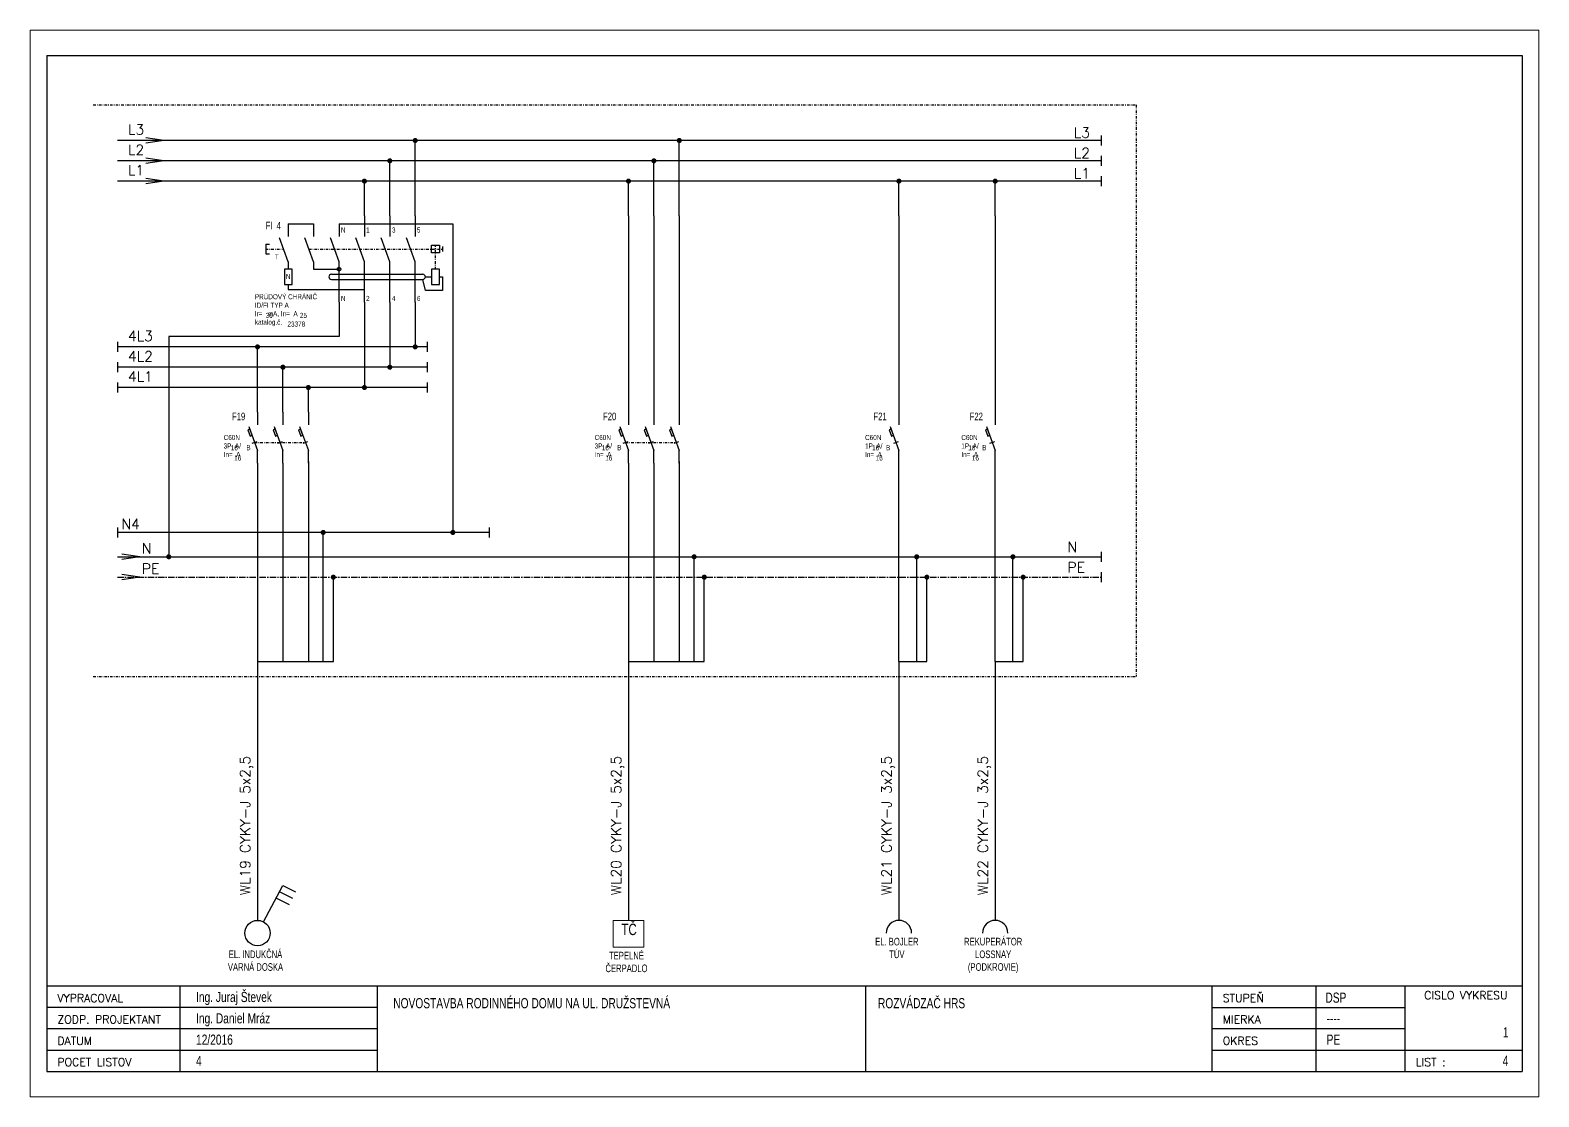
# Model space of a CAD drawing. Header units: millimetres. Extents: x -303 to 1005, y -240 to 237.
# Drawn here: x 708 to 1005, y 27.1 to 237.1 of the extents above; entities that cross this region are included whole.
import ezdxf
from ezdxf.enums import TextEntityAlignment as Align

# ---------------------------------------------------------------- set-up
doc = ezdxf.new("R2010")
doc.units = ezdxf.units.MM
for name, pattern in [('CENTER', [2, 1.25, -0.25, 0.25, -0.25]), ('CONTINU', [0]), ('DASH2', [19.05, 12.7, -6.35]), ('DASHDOT', [1, 0.5, -0.25, 0, -0.25])]:
    doc.linetypes.add(name, pattern=pattern)
doc.layers.add('TC', color=1, linetype='Continuous', lineweight=13)
doc.styles.add('ROMANS', font='romans')
doc.styles.add('TR-ELEC', font='TXT', dxfattribs={"width": 0.75, "height": 2})

# ---------------------------------------------------------------- blocks, each defined once
blk = doc.blocks.new('ListA4')
for p, q in [((577.35, 316.98), (577.35, 116.98)), ((577.35, 316.98), (867.85, 316.98)), ((867.85, 316.98), (867.85, 116.98)), ((867.85, 133.78), (577.35, 133.78)), ((867.85, 133.78), (577.35, 133.78)), ((603.6, 116.98), (603.6, 133.78)), ((603.6, 116.98), (603.6, 133.78)), ((642.46, 116.98), (642.46, 133.78)), ((642.46, 116.98), (642.46, 133.78)), ((738.63, 116.98), (738.63, 133.78)), ((806.77, 116.98), (806.77, 133.78)), ((806.77, 116.98), (806.77, 133.78)), ((827.22, 133.78), (827.22, 116.98)), ((844.75, 133.78), (844.75, 116.98)), ((642.46, 129.58), (577.35, 129.58)), ((642.46, 129.58), (577.35, 129.58)), ((806.77, 129.58), (844.75, 129.58)), ((806.77, 129.58), (844.75, 129.58)), ((642.46, 125.38), (577.35, 125.38)), ((642.46, 125.38), (577.35, 125.38)), ((844.75, 125.38), (806.77, 125.38)), ((844.75, 125.38), (806.77, 125.38)), ((577.35, 121.18), (642.46, 121.18)), ((577.35, 121.18), (642.46, 121.18)), ((806.77, 121.18), (851.25, 121.18)), ((806.77, 121.18), (851.25, 121.18)), ((844.75, 121.18), (867.85, 121.18)), ((844.75, 121.18), (867.85, 121.18)), ((577.35, 116.98), (867.85, 116.98)), ((577.35, 116.98), (867.85, 116.98))]:
    blk.add_line(p, q)
at = {"style": 'ROMANS'}
for s, height, p in [('VYPRACOVAL', 1.575, (579.45, 130.63)), ('STUPEŇ', 1.575, (808.87, 130.63)), ('ZODP. PROJEKTANT', 1.5752, (579.45, 126.43)), ('MIERKA', 1.575, (808.87, 126.43)), ('DATUM', 1.575, (579.45, 122.23)), ('OKRES', 1.575, (808.87, 122.23)), ('POCET LISTOV', 1.5752, (579.45, 118.03)), ('LIST :', 1.575, (846.86, 118.03)), ('LIST :', 1.575, (846.86, 118.03))]:
    blk.add_text(s, height=height, dxfattribs=at).set_placement(p)
blk.add_text('CISLO VYKRESU', height=1.5752, dxfattribs=at).set_placement((864.94, 131.18), align=Align.RIGHT)
at = {"style": 'TR-ELEC', "width": 0.75}
for tag, p in [('MENO', (606.75, 130.63)), ('NAZOV', (645.58, 129.41)), ('ROZVADZAC', (741, 129.41)), ('STUPEN', (829.08, 130.5)), ('ZAKAZKA', (606.75, 126.43)), ('MIERKA', (829.32, 126.43)), ('DATUM', (606.75, 122.23)), ('OKRES', (829.32, 122.23)), ('POCETSTR', (606.75, 118.03))]:
    blk.add_attdef(tag, p, '', height=2, dxfattribs=at)
for tag, p in [('CV', (865.14, 123.67)), ('CL', (865.09, 118.06))]:
    blk.add_attdef(tag, text='', height=2, dxfattribs=at).set_placement(p, align=Align.RIGHT)
blk = doc.blocks.new('Prud_chranic')
at = {"color": 0}
for p, q in [((224.58, 199.04), (224.58, 196.54)), ((229.58, 199.04), (229.58, 196.54)), ((234.58, 199.04), (234.58, 196.54)), ((239.58, 200.59), (239.58, 196.54)), ((244.58, 200.59), (244.58, 196.54)), ((249.58, 200.59), (249.58, 196.54)), ((224.58, 191.54), (222.87, 196.24)), ((229.58, 191.54), (227.87, 196.24)), ((234.58, 191.54), (232.87, 196.24)), ((239.58, 191.54), (237.87, 196.24)), ((244.58, 191.54), (242.87, 196.24)), ((249.58, 191.54), (247.87, 196.24)), ((234.58, 183.58), (234.58, 191.54)), ((239.58, 183.58), (239.58, 191.54)), ((244.58, 183.58), (244.58, 191.54)), ((249.58, 183.58), (249.58, 191.54))]:
    blk.add_line(p, q, dxfattribs=at)
at = {"linetype": 'CONTINU'}
for p, q in [((224.58, 199.04), (229.58, 199.04)), ((220.15, 194.99), (220.9, 194.99)), ((220.15, 193.09), (220.9, 193.09)), ((224.58, 191.54), (224.58, 190.07))]:
    blk.add_line(p, q, dxfattribs=at)
at = {"linetype": 'DASH2'}
for p, q in [((220.15, 194.99), (220.15, 194.04)), ((220.15, 194.04), (220.15, 193.09)), ((254.93, 194.52), (254.93, 193.57))]:
    blk.add_line(p, q, dxfattribs=at)
at = {"linetype": 'DASHDOT'}
for p, q in [((220.15, 194.04), (223.65, 194.04)), ((228.66, 194.04), (254.93, 194.04)), ((253.57, 190.07), (253.57, 194.8))]:
    blk.add_line(p, q, dxfattribs=at)
for p, q in [((233.08, 189.08), (251.08, 189.08)), ((233.08, 188.08), (251.08, 188.08))]:
    blk.add_line(p, q)
at = {"linetype": 'CONTINU'}
for points in [[(234.58, 199.04), (256.98, 199.04), (256.98, 183.58)], [(224.58, 187.1), (224.58, 186.07), (239.58, 186.07)]]:
    blk.add_lwpolyline(points, dxfattribs=at)
for points in [[(252.81, 193.28), (252.81, 194.8), (254.33, 194.8), (254.33, 193.28)], [(223.82, 190.07), (223.82, 187.1), (225.33, 187.1), (225.33, 190.07)], [(252.81, 190.07), (252.81, 187.1), (254.33, 187.1), (254.33, 190.07)]]:
    blk.add_lwpolyline(points, close=True)
at = {"linetype": 'DASH2'}
blk.add_lwpolyline([(229.58, 191.54), (229.58, 190.09), (234.58, 190.09)], dxfattribs=at)
for points in [[(254.33, 188.58), (254.93, 188.58), (254.93, 185.89), (251.58, 185.89), (251.08, 188.08)], [(251.58, 188.58), (252.81, 188.58)]]:
    blk.add_lwpolyline(points)
blk.add_circle((234.58, 190.09), 0.338, dxfattribs=at)
for centre, start, end in [((233.08, 188.58), 90, 270), ((251.08, 188.58), 270, 90)]:
    blk.add_arc(centre, 0.5, start, end)
at = {"linetype": 'CONTINU', "attachment_point": 1, "style": 'TR-ELEC'}
for s, insert, char_height, width in [('{FI}', (220.15, 199.42), 1.5, 2.3031), ('{\\pxql;N}', (234.96, 198.3), 1, 1.3566), ('{\\pxql;1}', (239.9, 198.3), 1, 1.3566), ('{\\pxql;3}', (245, 198.3), 1, 1.3566), ('{\\pxql;5}', (249.91, 198.3), 1, 1.3566), ('{T}', (221.95, 193.04), 1, 2.3031), ('{\\pxqc;N}', (223.9, 189.12), 1, 1.3566), ('{\\pxql;PRÚDOVÝ CHRÁNIČ\\PID/FI TYP A\\PIr=   mA, In=  A\\Pkatalog.č.}', (218.01, 185.16), 1, 12.1501), ('{\\pxql;N}', (234.96, 184.83), 1, 1.3566), ('{\\pxql;2}', (239.9, 184.83), 1, 1.3566), ('{\\pxql;4}', (245, 184.83), 1, 1.3566), ('{\\pxql;6}', (249.91, 184.83), 1, 1.3566)]:
    blk.add_mtext(s, dxfattribs=dict(at, insert=insert, char_height=char_height, width=width))
at = {"linetype": 'CONTINU', "style": 'TR-ELEC', "width": 0.75}
for tag, p, height in [('OZ', (222.29, 197.9), 1.5), ('IR', (220.12, 180.49), 1), ('IN', (226.88, 180.49), 1), ('KC', (224.43, 178.78), 1)]:
    blk.add_attdef(tag, p, '', height=height, dxfattribs=at)
blk = doc.blocks.new('Istic3P')
at = {"color": 0}
for p, q in [((99.33, 154.54), (101.04, 149.84)), ((101.04, 157.34), (101.04, 154.84)), ((104.33, 154.54), (106.04, 149.84)), ((106.04, 157.34), (106.04, 154.84)), ((109.33, 154.54), (111.04, 149.84)), ((111.04, 157.34), (111.04, 154.84)), ((100.01, 151.22), (100.95, 151.56)), ((105.01, 151.22), (105.95, 151.56)), ((110.01, 151.22), (110.95, 151.56)), ((101.04, 147.34), (101.04, 149.84)), ((106.04, 147.34), (106.04, 149.84)), ((111.04, 147.34), (111.04, 149.84))]:
    blk.add_line(p, q, dxfattribs=at)
at = {"linetype": 'DASHDOT'}
blk.add_line((100.48, 151.39), (110.48, 151.39), dxfattribs=at)
at = {"linetype": 'CONTINU'}
for points in [[(99.52, 154.02), (99.13, 153.88), (99.58, 152.66), (99.96, 152.8)], [(104.52, 154.02), (104.13, 153.88), (104.58, 152.66), (104.96, 152.8)], [(109.52, 154.02), (109.13, 153.88), (109.58, 152.66), (109.96, 152.8)]]:
    blk.add_lwpolyline(points, close=True, dxfattribs=at)
at = {"linetype": 'CONTINU', "insert": (94.37, 152.87), "char_height": 2, "width": 6.6831, "attachment_point": 1, "style": 'TR-ELEC'}
blk.add_mtext('{\\H0.5x;C60N\\P3P  A/\\PIn=  A}', dxfattribs=at)
at = {"linetype": 'CONTINU', "style": 'TR-ELEC', "width": 0.75}
blk.add_attdef('MENO', text='', height=1.5, dxfattribs=at).set_placement((98.62, 155.77), align=Align.RIGHT)
for tag, p in [('IN', (95.76, 149.85)), ('IN', (96.45, 147.85)), ('TYP', (98.83, 149.86))]:
    blk.add_attdef(tag, p, '', height=1, dxfattribs=at)
blk = doc.blocks.new('Istic1P')
at = {"color": 0}
for p, q in [((223.32, 158.68), (223.32, 156.18)), ((221.61, 155.88), (223.32, 151.18)), ((222.29, 152.56), (223.23, 152.9)), ((223.32, 148.68), (223.32, 151.18))]:
    blk.add_line(p, q, dxfattribs=at)
at = {"linetype": 'CONTINU'}
blk.add_lwpolyline([(221.8, 155.36), (221.42, 155.22), (221.86, 154), (222.25, 154.14)], close=True, dxfattribs=at)
at = {"linetype": 'CONTINU', "insert": (216.66, 154.21), "char_height": 2, "width": 6.6831, "attachment_point": 1, "style": 'TR-ELEC'}
blk.add_mtext('{\\H0.5x;C60N\\P1P  A/\\PIn=  A}', dxfattribs=at)
at = {"linetype": 'CONTINU', "style": 'TR-ELEC', "width": 0.75}
blk.add_attdef('MENO', text='', height=1.5, dxfattribs=at).set_placement((220.91, 157.1), align=Align.RIGHT)
for tag, p in [('IN', (218.04, 151.18)), ('TYP', (220.78, 151.2)), ('IN', (218.74, 149.19))]:
    blk.add_attdef(tag, p, '', height=1, dxfattribs=at)

msp = doc.modelspace()

# ---------------------------------------------------------------- linework, layer by layer
at = {"linetype": 'DASHDOT'}
for p, q in [((720.43, 222.42), (925.75, 222.42)), ((925.75, 222.42), (925.75, 109.92)), ((720.43, 109.92), (925.75, 109.92))]:
    msp.add_line(p, q, dxfattribs=at)
at = {"color": 30}
for p, q in [((834.27, 215.42), (725.16, 215.42)), ((918.82, 215.42), (834.27, 215.42)), ((829.27, 211.42), (725.16, 211.42)), ((918.82, 211.42), (829.27, 211.42)), ((824.27, 207.42), (725.16, 207.42)), ((918.82, 207.42), (824.27, 207.42)), ((786.14, 174.79), (725.16, 174.79)), ((786.14, 170.79), (725.16, 170.79)), ((786.14, 166.79), (725.16, 166.79))]:
    msp.add_line(p, q, dxfattribs=at)
for p, q in [((734.28, 215.42), (730.78, 215.92)), ((734.28, 215.42), (730.78, 214.92)), ((783.8, 200.59), (783.8, 215.42)), ((835.79, 200.59), (835.79, 215.42)), ((918.82, 216.42), (918.82, 214.42)), ((734.28, 211.42), (730.78, 211.92)), ((734.28, 211.42), (730.78, 210.92)), ((778.8, 200.59), (778.8, 211.42)), ((830.79, 200.59), (830.79, 211.42)), ((918.82, 212.42), (918.82, 210.42)), ((734.28, 207.42), (730.78, 207.92)), ((918.82, 208.42), (918.82, 206.42)), ((734.28, 207.42), (730.78, 206.92)), ((773.8, 200.59), (773.8, 207.42)), ((825.79, 200.59), (825.79, 207.42)), ((879.02, 200.59), (879.02, 207.42)), ((879.02, 200.59), (879.02, 207.42)), ((897.98, 200.59), (897.98, 207.42)), ((725.16, 175.79), (725.16, 173.79)), ((786.14, 175.79), (786.14, 173.79)), ((725.16, 171.79), (725.16, 169.79)), ((786.14, 171.79), (786.14, 169.79)), ((725.16, 167.79), (725.16, 165.79)), ((786.14, 167.79), (786.14, 165.79)), ((879.02, 112.82), (879.02, 151.92)), ((879.02, 112.82), (879.02, 151.92)), ((897.98, 112.82), (897.98, 151.92)), ((725.16, 139.26), (725.16, 137.26)), ((765.68, 112.82), (765.68, 138.26)), ((798.39, 139.26), (798.39, 137.26)), ((729.57, 133.46), (726.07, 133.96)), ((918.82, 134.46), (918.82, 132.46)), ((729.57, 133.46), (726.07, 132.96)), ((838.71, 112.82), (838.71, 133.46)), ((882.52, 112.82), (882.52, 133.46)), ((882.52, 112.82), (882.52, 133.46)), ((901.47, 112.82), (901.47, 133.46)), ((729.57, 129.45), (726.07, 129.95)), ((729.57, 129.45), (726.07, 128.95)), ((767.68, 112.82), (767.68, 129.45)), ((840.71, 112.82), (840.71, 129.45)), ((884.52, 112.82), (884.52, 129.45)), ((884.52, 112.82), (884.52, 129.45)), ((903.47, 112.82), (903.47, 129.45)), ((918.82, 130.45), (918.82, 128.45)), ((753.94, 61.59), (757.76, 68.76)), ((757.76, 68.76), (760.26, 67.51)), ((756.51, 66.26), (759.01, 65.01)), ((757.13, 67.51), (759.63, 66.26))]:
    msp.add_line(p, q)
at = {"linetype": 'CONTINU'}
for p, q in [((825.79, 200.59), (825.79, 161.92)), ((830.79, 200.59), (830.79, 161.92)), ((835.79, 200.59), (835.79, 161.92)), ((879.02, 200.59), (879.02, 161.92)), ((879.02, 200.59), (879.02, 161.92)), ((897.98, 200.59), (897.98, 161.92)), ((773.8, 183.58), (773.8, 166.79)), ((778.8, 183.58), (778.8, 170.79)), ((783.8, 183.58), (783.8, 174.79)), ((752.76, 161.92), (752.76, 174.79)), ((757.76, 161.92), (757.76, 170.79)), ((762.76, 161.92), (762.76, 166.79)), ((757.76, 151.92), (757.76, 112.82)), ((762.76, 152.19), (762.76, 112.82)), ((830.79, 151.92), (830.79, 112.82)), ((835.79, 152.19), (835.79, 112.82))]:
    msp.add_line(p, q, dxfattribs=at)
at = {"color": 5}
for p, q in [((798.39, 138.26), (725.16, 138.26)), ((725.16, 133.46), (918.86, 133.46))]:
    msp.add_line(p, q, dxfattribs=at)
at = {"color": 3, "linetype": 'CENTER'}
msp.add_line((725.16, 129.45), (918.86, 129.45), dxfattribs=at)
at = {"linetype": 'CONTINU', "lineweight": 0}
msp.add_lwpolyline([(708, 27.14), (708, 237.14), (1005, 237.14), (1005, 27.14)], close=True, dxfattribs=at)
at = {"const_width": 0.5}
for points in [[(783.55, 215.42, 1), (784.05, 215.42, 1)], [(835.54, 215.42, 1), (836.04, 215.42, 1)], [(778.55, 211.42, 1), (779.05, 211.42, 1)], [(830.54, 211.42, 1), (831.04, 211.42, 1)], [(773.55, 207.42, 1), (774.05, 207.42, 1)], [(825.54, 207.42, 1), (826.04, 207.42, 1)], [(878.77, 207.42, 1), (879.27, 207.42, 1)], [(878.77, 207.42, 1), (879.27, 207.42, 1)], [(897.73, 207.42, 1), (898.23, 207.42, 1)], [(752.51, 174.79, 1), (753.01, 174.79, 1)], [(783.55, 174.79, 1), (784.05, 174.79, 1)], [(757.51, 170.79, 1), (758.01, 170.79, 1)], [(778.55, 170.79, 1), (779.05, 170.79, 1)], [(762.51, 166.79, 1), (763.01, 166.79, 1)], [(773.55, 166.79, 1), (774.05, 166.79, 1)], [(765.43, 138.26, 1), (765.93, 138.26, 1)], [(790.96, 138.26, 1), (791.46, 138.26, 1)], [(735.03, 133.46, 1), (735.53, 133.46, 1)], [(838.46, 133.46, 1), (838.96, 133.46, 1)], [(882.27, 133.46, 1), (882.77, 133.46, 1)], [(882.27, 133.46, 1), (882.77, 133.46, 1)], [(901.22, 133.46, 1), (901.72, 133.46, 1)], [(767.43, 129.45, 1), (767.93, 129.45, 1)], [(840.46, 129.45, 1), (840.96, 129.45, 1)], [(884.27, 129.45, 1), (884.77, 129.45, 1)], [(884.27, 129.45, 1), (884.77, 129.45, 1)], [(903.22, 129.45, 1), (903.72, 129.45, 1)]]:
    msp.add_lwpolyline(points, format="xyb", close=True, dxfattribs=at)
at = {"linetype": 'CONTINU'}
for points in [[(768.8, 183.58), (768.8, 176.83), (735.28, 176.83), (735.28, 133.46)], [(791.21, 183.58), (791.21, 138.26), (791.21, 138.26), (791.21, 138.26)]]:
    msp.add_lwpolyline(points, dxfattribs=at)
for points in [[(752.76, 151.92), (752.76, 61.88)], [(825.79, 151.92), (825.79, 61.88)], [(752.76, 112.82), (767.68, 112.82)], [(825.79, 112.82), (840.71, 112.82)], [(879.02, 112.82), (884.52, 112.82)], [(879.02, 112.82), (879.02, 61.88)], [(879.02, 112.82), (884.52, 112.82)], [(879.02, 112.82), (879.02, 61.88)], [(897.98, 112.82), (903.47, 112.82)], [(897.98, 112.82), (897.98, 61.88)]]:
    msp.add_lwpolyline(points)
msp.add_circle((752.76, 59.38), 2.5)
for centre in [(879.02, 59.38), (879.02, 59.38), (897.98, 59.38)]:
    msp.add_arc(centre, 2.5, 0, 180)
at = {"layer": 'TC', "ltscale": 5}
msp.add_lwpolyline([(822.78, 61.88), (822.78, 56.62), (828.8, 56.62), (828.8, 61.88)], close=True, dxfattribs=at)

# ---------------------------------------------------------------- block references
msp.add_blockref('ListA4', (133.9, -84.83)).add_auto_attribs({'MENO': 'Ing. Juraj Števek', 'ZAKAZKA': 'Ing. Daniel Mráz', 'DATUM': '12/2016', 'POCETSTR': '4', 'NAZOV': 'NOVOSTAVBA RODINNÉHO DOMU NA UL. DRUŽSTEVNÁ', 'ROZVADZAC': 'ROZVÁDZAČ HRS', 'STUPEN': 'DSP', 'MIERKA': '----', 'OKRES': 'PE', 'CV': '1', 'CL': '4'})
at = {"linetype": 'CONTINU'}
msp.add_blockref('Prud_chranic', (534.22, 0), dxfattribs=at).add_auto_attribs({'IR': '30', 'IN': '25', 'KC': '23378', 'OZ': '4'})
ref = msp.add_blockref('Istic3P', (651.72, 4.58), dxfattribs=at)
ref.add_attrib('MENO', 'F19', dxfattribs={"linetype": 'CONTINU', "height": 1.5, "style": 'TR-ELEC', "width": 0.75}).set_placement((750.34, 160.34), align=Align.RIGHT)
ref.add_attrib('IN', '16', (747.48, 154.42), dxfattribs={"linetype": 'CONTINU', "height": 1, "style": 'TR-ELEC', "width": 0.75})
ref.add_attrib('IN', '16', (748.17, 152.42), dxfattribs={"linetype": 'CONTINU', "height": 1, "style": 'TR-ELEC', "width": 0.75})
ref.add_attrib('TYP', 'B', (750.55, 154.44), dxfattribs={"linetype": 'CONTINU', "height": 1, "style": 'TR-ELEC', "width": 0.75})
ref = msp.add_blockref('Istic3P', (724.75, 4.58), dxfattribs=at)
ref.add_attrib('MENO', 'F20', dxfattribs={"linetype": 'CONTINU', "height": 1.5, "style": 'TR-ELEC', "width": 0.75}).set_placement((823.38, 160.34), align=Align.RIGHT)
ref.add_attrib('IN', '16', (820.51, 154.42), dxfattribs={"linetype": 'CONTINU', "height": 1, "style": 'TR-ELEC', "width": 0.75})
ref.add_attrib('IN', '16', (821.21, 152.42), dxfattribs={"linetype": 'CONTINU', "height": 1, "style": 'TR-ELEC', "width": 0.75})
ref.add_attrib('TYP', 'B', (823.58, 154.44), dxfattribs={"linetype": 'CONTINU', "height": 1, "style": 'TR-ELEC', "width": 0.75})
ref = msp.add_blockref('Istic1P', (655.7, 3.24), dxfattribs=at)
ref.add_attrib('MENO', 'F21', dxfattribs={"linetype": 'CONTINU', "height": 1.5, "style": 'TR-ELEC', "width": 0.75}).set_placement((876.61, 160.34), align=Align.RIGHT)
ref.add_attrib('IN', '16', (873.74, 154.42), dxfattribs={"linetype": 'CONTINU', "height": 1, "style": 'TR-ELEC', "width": 0.75})
ref.add_attrib('IN', '16', (874.44, 152.42), dxfattribs={"linetype": 'CONTINU', "height": 1, "style": 'TR-ELEC', "width": 0.75})
ref.add_attrib('TYP', 'B', (876.48, 154.44), dxfattribs={"linetype": 'CONTINU', "height": 1, "style": 'TR-ELEC', "width": 0.75})
ref = msp.add_blockref('Istic1P', (655.7, 3.24), dxfattribs=at)
ref.add_attrib('MENO', 'F21', dxfattribs={"linetype": 'CONTINU', "height": 1.5, "style": 'TR-ELEC', "width": 0.75}).set_placement((876.61, 160.34), align=Align.RIGHT)
ref.add_attrib('IN', '16', (873.74, 154.42), dxfattribs={"linetype": 'CONTINU', "height": 1, "style": 'TR-ELEC', "width": 0.75})
ref.add_attrib('IN', '16', (874.44, 152.42), dxfattribs={"linetype": 'CONTINU', "height": 1, "style": 'TR-ELEC', "width": 0.75})
ref.add_attrib('TYP', 'B', (876.48, 154.44), dxfattribs={"linetype": 'CONTINU', "height": 1, "style": 'TR-ELEC', "width": 0.75})
ref = msp.add_blockref('Istic1P', (674.65, 3.24), dxfattribs=at)
ref.add_attrib('MENO', 'F22', dxfattribs={"linetype": 'CONTINU', "height": 1.5, "style": 'TR-ELEC', "width": 0.75}).set_placement((895.56, 160.34), align=Align.RIGHT)
ref.add_attrib('IN', '16', (892.69, 154.42), dxfattribs={"linetype": 'CONTINU', "height": 1, "style": 'TR-ELEC', "width": 0.75})
ref.add_attrib('IN', '16', (893.39, 152.42), dxfattribs={"linetype": 'CONTINU', "height": 1, "style": 'TR-ELEC', "width": 0.75})
ref.add_attrib('TYP', 'B', (895.43, 154.44), dxfattribs={"linetype": 'CONTINU', "height": 1, "style": 'TR-ELEC', "width": 0.75})

# ---------------------------------------------------------------- texts
at = {"style": 'ROMANS'}
for s, p in [('L3', (727.26, 216.58)), ('L3', (913.46, 215.96)), ('L2', (727.26, 212.58)), ('L2', (913.46, 211.96)), ('L1', (727.26, 208.58)), ('L1', (913.46, 207.96)), ('4L3', (727.26, 175.94)), ('4L2', (727.26, 171.94)), ('4L1', (727.26, 167.94)), ('N4', (725.98, 138.92)), ('N', (729.99, 134.12)), ('N', (912.22, 134.4)), ('PE', (729.99, 130.11)), ('PE', (912.22, 130.4))]:
    msp.add_text(s, height=2, dxfattribs=at).set_placement(p)
for s, p in [('WL19 CYKY-J 5x2,5', (751.31, 66.81)), ('WL20 CYKY-J 5x2,5', (824.35, 66.81)), ('WL21 CYKY-J 3x2,5', (877.58, 66.81)), ('WL21 CYKY-J 3x2,5', (877.58, 66.81)), ('WL22 CYKY-J 3x2,5', (896.53, 66.81))]:
    msp.add_text(s, height=2, rotation=90, dxfattribs=at).set_placement(p)
at = {"linetype": 'CONTINU', "char_height": 1.5, "width": 13.2763, "attachment_point": 1, "style": 'TR-ELEC'}
for s, insert in [('{\\pxqc;EL. BOJLER\\PTÚV}', (871.98, 58.45)), ('{\\pxqc;EL. BOJLER\\PTÚV}', (871.98, 58.45)), ('{\\pxqc;REKUPERÁTOR\\PLOSSNAY (PODKROVIE)}', (890.94, 58.45)), ('{\\pxqc;EL. INDUKČNÁ VARNÁ DOSKA}', (745.72, 55.95)), ('{\\pxqc;TEPELNÉ ČERPADLO}', (818.75, 55.69))]:
    msp.add_mtext(s, dxfattribs=dict(at, insert=insert))
at = {"layer": 'TC', "ltscale": 5, "insert": (824.4, 61.23), "char_height": 2.25, "width": 5.4802, "attachment_point": 1, "style": 'TR-ELEC'}
msp.add_mtext('{TČ}', dxfattribs=at)

doc.saveas('drawing.dxf')
